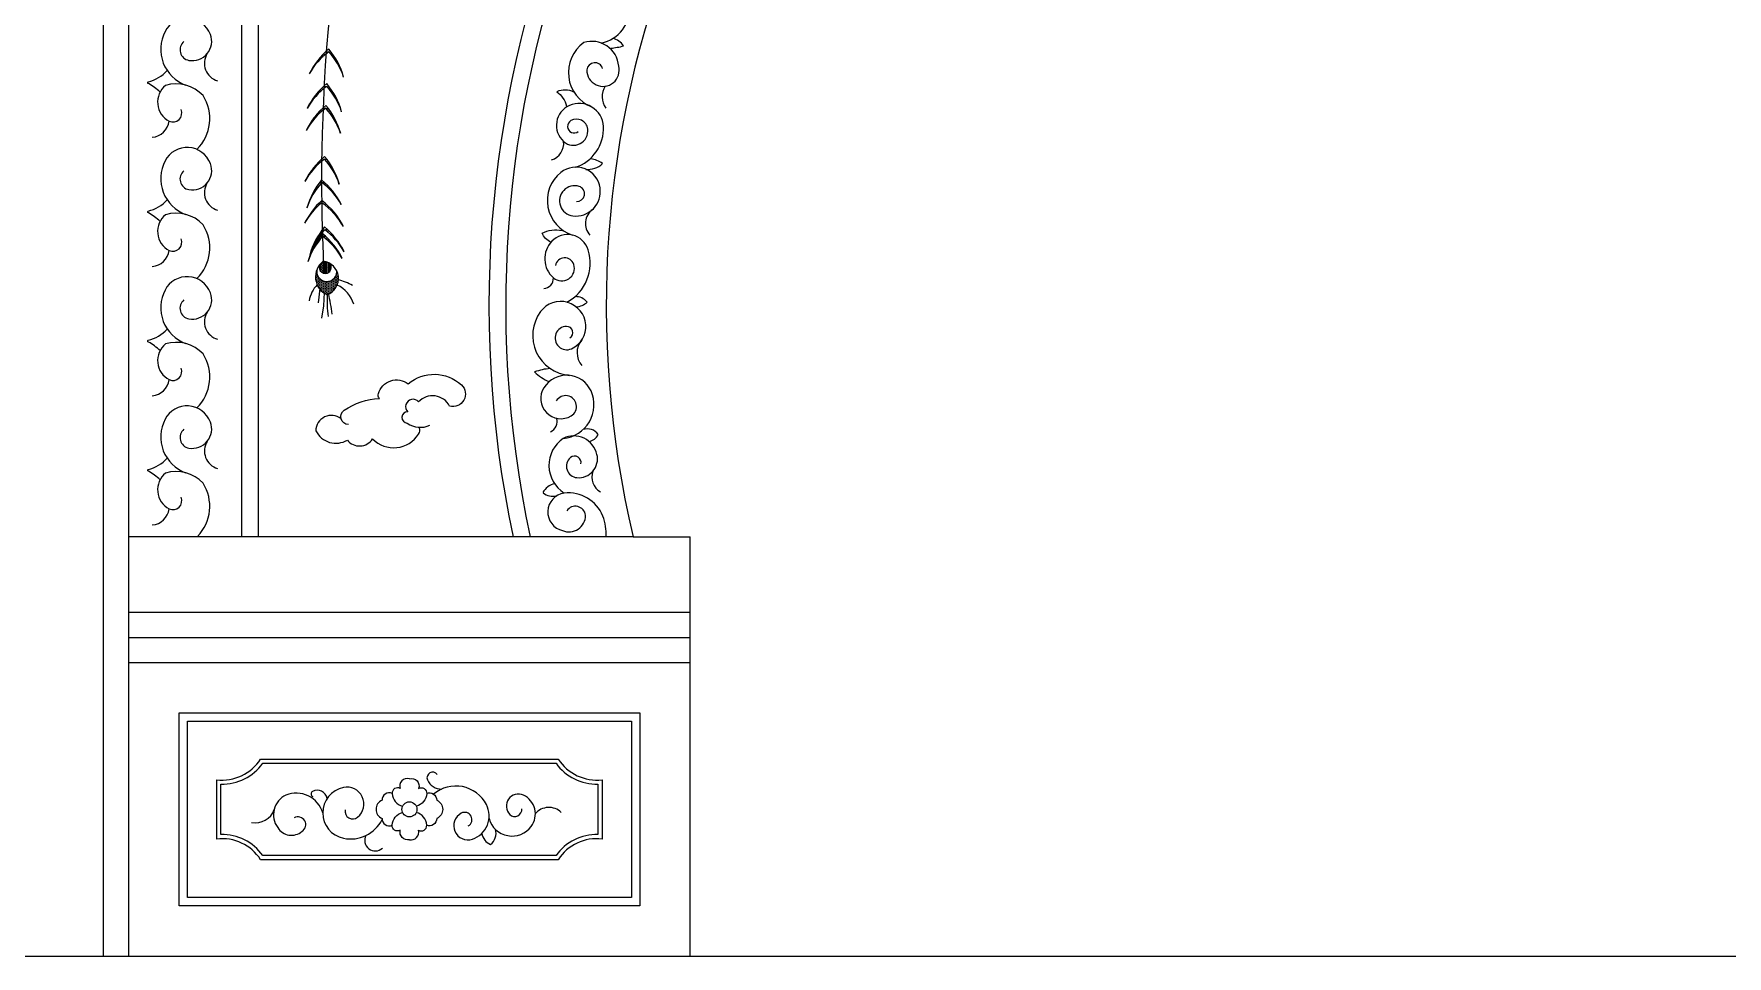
# Model space of a CAD drawing. Extents: x -66030 to 95157, y -13132 to 45879.
# Drawn here: x -40525 to -38504, y 39315 to 40415 of the extents above; entities that cross this region are included whole.
import ezdxf

# ---------------------------------------------------------------- set-up
doc = ezdxf.new("R2010")
doc.units = 0
doc.header["$LTSCALE"] = 100
doc.header["$MEASUREMENT"] = 0
for name, color, linetype in [('3', 11, 'CONTINUOUS'), ('4', 121, 'CONTINUOUS'), ('7', 105, 'CONTINUOUS')]:
    doc.layers.add(name, color=color, linetype=linetype)

msp = doc.modelspace()

# ---------------------------------------------------------------- hatches: boundary and pattern name
at = {"layer": '3'}
h = msp.add_hatch(dxfattribs=at)
h.set_pattern_fill('DOTS', color=256, scale=48, angle=-3.6085, style=0)
h.set_pattern_definition([(356.39147, (-55322.5432, 36254.09), (1.68584336, 2.89964345), [0, -3])])
edge = h.paths.add_edge_path()
edge.add_arc((-40242.4, 40339.3), 90.2, 15.6601, 39.8798)
edge.add_spline(control_points=[(-40173.2, 40397.1), (-40173.2, 40396.3), (-40173.3, 40395.2), (-40173.4, 40394.1), (-40173.4, 40393.9)], knot_values=[224.43143, 224.43143, 224.43143, 224.43143, 227.749414, 228.726284, 228.726284, 228.726284, 228.726284], degree=3, periodic=0)
edge.add_arc((-40231.8, 40339), 80.1, 17.9127, 43.2295, ccw=False)
edge = h.paths.add_edge_path()
edge.add_spline(control_points=[(-40173.4, 40393.9), (-40173.4, 40394.1), (-40173.3, 40395.2), (-40173.2, 40396.3), (-40173.2, 40397.1)], knot_values=[224.43143, 224.43143, 224.43143, 224.43143, 225.4083, 228.726284, 228.726284, 228.726284, 228.726284], degree=3, periodic=0)
edge.add_arc((-40115.7, 40327.6), 90.2, 129.5604, 153.7801)
edge.add_arc((-40127.6, 40330.2), 78.4, 125.7301, 151.6652, ccw=False)
h = msp.add_hatch(dxfattribs=at)
h.set_pattern_fill('DOTS', color=256, scale=48, angle=-3.6085, style=0)
h.set_pattern_definition([(356.39147, (-55324.974, 36212.81), (1.68584336, 2.89964345), [0, -3])])
edge = h.paths.add_edge_path()
edge.add_arc((-40244.8, 40298), 90.2, 15.6601, 39.8798)
edge.add_spline(control_points=[(-40175.6, 40355.8), (-40175.7, 40355), (-40175.7, 40353.9), (-40175.8, 40352.8), (-40175.8, 40352.6)], knot_values=[224.43143, 224.43143, 224.43143, 224.43143, 227.749414, 228.726284, 228.726284, 228.726284, 228.726284], degree=3, periodic=0)
edge.add_arc((-40234.2, 40297.7), 80.1, 17.9127, 43.2295, ccw=False)
edge = h.paths.add_edge_path()
edge.add_spline(control_points=[(-40175.8, 40352.6), (-40175.8, 40352.8), (-40175.7, 40353.9), (-40175.7, 40355), (-40175.6, 40355.8)], knot_values=[224.43143, 224.43143, 224.43143, 224.43143, 225.4083, 228.726284, 228.726284, 228.726284, 228.726284], degree=3, periodic=0)
edge.add_arc((-40118.2, 40286.3), 90.2, 129.5604, 153.7801)
edge.add_arc((-40130, 40288.9), 78.4, 125.7301, 151.6652, ccw=False)
h = msp.add_hatch(dxfattribs=at)
h.set_pattern_fill('DOTS', color=256, scale=48, angle=-3.6085, style=0)
h.set_pattern_definition([(356.39147, (-55326.0813, 36186.6836), (1.68584336, 2.89964345), [0, -3])])
edge = h.paths.add_edge_path()
edge.add_arc((-40245.9, 40271.9), 90.2, 15.6601, 39.8798)
edge.add_spline(control_points=[(-40176.7, 40329.7), (-40176.8, 40328.9), (-40176.9, 40327.8), (-40176.9, 40326.7), (-40176.9, 40326.5)], knot_values=[224.43143, 224.43143, 224.43143, 224.43143, 227.749414, 228.726284, 228.726284, 228.726284, 228.726284], degree=3, periodic=0)
edge.add_arc((-40235.3, 40271.6), 80.1, 17.9127, 43.2295, ccw=False)
edge = h.paths.add_edge_path()
edge.add_spline(control_points=[(-40176.9, 40326.5), (-40176.9, 40326.7), (-40176.9, 40327.8), (-40176.8, 40328.9), (-40176.7, 40329.7)], knot_values=[224.43143, 224.43143, 224.43143, 224.43143, 225.4083, 228.726284, 228.726284, 228.726284, 228.726284], degree=3, periodic=0)
edge.add_arc((-40119.3, 40260.2), 90.2, 129.5604, 153.7801)
edge.add_arc((-40131.1, 40262.8), 78.4, 125.7301, 151.6652, ccw=False)
h = msp.add_hatch(dxfattribs=at)
h.set_pattern_fill('DOTS', color=256, scale=48, angle=-3.6085, style=0)
h.set_pattern_definition([(356.39147, (-55327.664, 36125.9712), (1.68584336, 2.89964345), [0, -3])])
edge = h.paths.add_edge_path()
edge.add_arc((-40247.5, 40211.2), 90.2, 15.6601, 39.8798)
edge.add_spline(control_points=[(-40178.3, 40269), (-40178.4, 40268.2), (-40178.4, 40267.1), (-40178.5, 40266), (-40178.5, 40265.8)], knot_values=[224.43143, 224.43143, 224.43143, 224.43143, 227.749414, 228.726284, 228.726284, 228.726284, 228.726284], degree=3, periodic=0)
edge.add_arc((-40236.9, 40210.9), 80.1, 17.9127, 43.2295, ccw=False)
edge = h.paths.add_edge_path()
edge.add_spline(control_points=[(-40178.5, 40265.8), (-40178.5, 40266), (-40178.4, 40267.1), (-40178.4, 40268.2), (-40178.3, 40269)], knot_values=[224.43143, 224.43143, 224.43143, 224.43143, 225.4083, 228.726284, 228.726284, 228.726284, 228.726284], degree=3, periodic=0)
edge.add_arc((-40120.8, 40199.5), 90.2, 129.5604, 153.7801)
edge.add_arc((-40132.7, 40202.1), 78.4, 125.7301, 151.6652, ccw=False)
h = msp.add_hatch(dxfattribs=at)
h.set_pattern_fill('DOTS', color=256, scale=48, angle=7.1696, style=0)
h.set_pattern_definition([(7.16965, (-54289.176, 33338.054), (1.11384843, 3.16375436), [0, -3])])
edge = h.paths.add_edge_path()
edge.add_arc((-40239, 40171.3), 90.2, 26.4383, 50.6579)
edge.add_spline(control_points=[(-40181.8, 40241), (-40181.7, 40240.2), (-40181.6, 40239.1), (-40181.5, 40238.1), (-40181.5, 40237.8)], knot_values=[224.43143, 224.43143, 224.43143, 224.43143, 227.749414, 228.726284, 228.726284, 228.726284, 228.726284], degree=3, periodic=0)
edge.add_arc((-40228.6, 40173), 80.1, 28.6909, 54.0076, ccw=False)
edge = h.paths.add_edge_path()
edge.add_spline(control_points=[(-40181.5, 40237.8), (-40181.5, 40238.1), (-40181.6, 40239.1), (-40181.7, 40240.2), (-40181.8, 40241)], knot_values=[224.43143, 224.43143, 224.43143, 224.43143, 225.4083, 228.726284, 228.726284, 228.726284, 228.726284], degree=3, periodic=0)
edge.add_arc((-40112.4, 40183.5), 90.2, 140.3386, 164.5583)
edge.add_arc((-40124.6, 40183.8), 78.4, 136.5083, 162.4434, ccw=False)
h = msp.add_hatch(dxfattribs=at)
h.set_pattern_fill('DOTS', color=256, scale=48, angle=7.1696, style=0)
h.set_pattern_definition([(7.16965, (-54285.8115, 33281.8773), (1.11384843, 3.16375436), [0, -3])])
edge = h.paths.add_edge_path()
edge.add_arc((-40235.6, 40115.1), 90.2, 26.4383, 50.6579)
edge.add_spline(control_points=[(-40178.5, 40184.9), (-40178.4, 40184), (-40178.3, 40182.9), (-40178.1, 40181.9), (-40178.1, 40181.6)], knot_values=[224.43143, 224.43143, 224.43143, 224.43143, 227.749414, 228.726284, 228.726284, 228.726284, 228.726284], degree=3, periodic=0)
edge.add_arc((-40225.2, 40116.8), 80.1, 28.6909, 54.0076, ccw=False)
edge = h.paths.add_edge_path()
edge.add_spline(control_points=[(-40178.1, 40181.6), (-40178.1, 40181.9), (-40178.3, 40182.9), (-40178.4, 40184), (-40178.5, 40184.9)], knot_values=[224.43143, 224.43143, 224.43143, 224.43143, 225.4083, 228.726284, 228.726284, 228.726284, 228.726284], degree=3, periodic=0)
edge.add_arc((-40109, 40127.3), 90.2, 140.3386, 164.5583)
edge.add_arc((-40121.2, 40127.6), 78.4, 136.5083, 162.4434, ccw=False)
h = msp.add_hatch(dxfattribs=at)
h.set_pattern_fill('DOTS', color=256, scale=48, angle=7.1696, style=0)
h.set_pattern_definition([(7.16965, (-54288.1064, 33273.853), (1.11384843, 3.16375436), [0, -3])])
edge = h.paths.add_edge_path()
edge.add_arc((-40237.9, 40107.1), 90.2, 26.4383, 50.6579)
edge.add_spline(control_points=[(-40180.8, 40176.8), (-40180.7, 40176), (-40180.6, 40174.9), (-40180.4, 40173.9), (-40180.4, 40173.6)], knot_values=[224.43143, 224.43143, 224.43143, 224.43143, 227.749414, 228.726284, 228.726284, 228.726284, 228.726284], degree=3, periodic=0)
edge.add_arc((-40227.5, 40108.8), 80.1, 28.6909, 54.0076, ccw=False)
edge = h.paths.add_edge_path()
edge.add_spline(control_points=[(-40180.4, 40173.6), (-40180.4, 40173.9), (-40180.6, 40174.9), (-40180.7, 40176), (-40180.8, 40176.8)], knot_values=[224.43143, 224.43143, 224.43143, 224.43143, 225.4083, 228.726284, 228.726284, 228.726284, 228.726284], degree=3, periodic=0)
edge.add_arc((-40111.3, 40119.3), 90.2, 140.3386, 164.5583)
edge.add_arc((-40123.5, 40119.6), 78.4, 136.5083, 162.4434, ccw=False)
h = msp.add_hatch(dxfattribs=at)
h.set_pattern_fill('DOTS', color=256, scale=24, style=0)
h.set_pattern_definition([(0, (-123368.1787, 38815.968), (0.75, 1.5), [0, -1.5])])
h.paths.add_polyline_path([(-40179.8, 40144.1, 0.064157), (-40184.1, 40139.9, 1.79746), (-40171.8, 40141.3, 0.102962)])
h = msp.add_hatch(dxfattribs=at)
h.set_pattern_fill('DOTS', color=256, scale=24, style=0)
h.set_pattern_definition([(360, (-54841.3807, 35585.8862), (0.75, 1.5), [0, -1.5])])
h.paths.add_polyline_path([(-40187, 40135, 0.417376), (-40175.1, 40104.1, 0.442066), (-40163.8, 40132.6, -1.188503)])

# ---------------------------------------------------------------- linework, layer by layer
at = {"layer": '3', "linetype": 'ByBlock'}
for p, q in [((-40412, 39315.3), (-40412, 41715.3)), ((-40277, 39815.3), (-40277, 41715.3)), ((-40412, 39695.3), (-39742, 39695.3))]:
    msp.add_line(p, q, dxfattribs=at)
at = {"layer": '3'}
for p, q in [((-40184.1, 40111.4), (-40186.1, 40094.4)), ((-40178.9, 40106.9), (-40179.7, 40091)), ((-40178.9, 40106.9), (-40179.7, 40091)), ((-40179.7, 40091), (-40181.9, 40076.3))]:
    msp.add_line(p, q, dxfattribs=at)
at = {"layer": '3', "color": 2}
msp.add_line((-66009.4, 39315.3), (95156.9, 39315.3), dxfattribs=at)
at = {"layer": '3', "linetype": 'ByBlock'}
for points in [[(-39848, 40404.2, 0.366985), (-39813.9, 40448.5, 0.618601), (-39855.1, 40466.7, 0.582546), (-39848.8, 40431.1, 0.512334), (-39830.5, 40443.8, 0.658744), (-39846.4, 40450.9)], [(-40346.2, 40406, 0.640234), (-40340.3, 40383.6, 0.57945), (-40314.5, 40414.6, 0.650063), (-40368.7, 40417.9, 0.450658), (-40344.1, 40354)], [(-39846.4, 40374, 0.822576), (-39865.2, 40372.1, 1.142603), (-39827.2, 40376.8, 0.475974), (-39868.9, 40404.9, 0.594231), (-39859.2, 40328)], [(-39836.7, 40398, 0.034865), (-39821.3, 40400.8, 0.199911), (-39834.3, 40409.7)], [(-40318.4, 40391.6, 0.499383), (-40305.9, 40359.1)], [(-40374.7, 40345.6, 0.063562), (-40388.5, 40355.8, -0.662483), (-40388.8, 40358, 0.150211), (-40366.1, 40371.4)], [(-40330.7, 40277.4, 0.352919), (-40323.3, 40341.6, 0.28373), (-40368.2, 40353.7, 0.538728), (-40363.8, 40311, 0.684593), (-40349.5, 40324.8)], [(-39880.6, 40345.8, 0.203928), (-39901.1, 40346.2, -0.167561), (-39889.4, 40329.1)], [(-39879.2, 40256.1, 0.343212), (-39845.4, 40304.8, 0.523494), (-39886, 40329.8, 0.545733), (-39892.9, 40286.7, 0.691761), (-39864.1, 40301.7, 0.538318), (-39884.2, 40311.7, 1.066208), (-39875.4, 40298.6)], [(-40346.2, 40251.9, 0.640234), (-40340.3, 40229.4, 0.57945), (-40314.5, 40260.4, 0.650063), (-40368.7, 40263.7, 0.450658), (-40344.1, 40199.9)], [(-39866.6, 40253.6, 0.214672), (-39846.6, 40260.5, 0.148681), (-39860.4, 40266.1)], [(-39877.6, 40215.4, 0.87961), (-39874.4, 40233.3, 1.094067), (-39882, 40198.1, 0.495323), (-39849.4, 40231.4, 0.578911), (-39896.1, 40250, 0.600396), (-39882.3, 40175.2)], [(-40318.4, 40237.5, 0.499383), (-40305.9, 40205)], [(-40374.7, 40191.5, 0.063562), (-40388.5, 40201.7, -0.662483), (-40388.8, 40203.9, 0.150211), (-40366.1, 40217.2)], [(-40330.7, 40123.3, 0.352919), (-40323.3, 40187.5, 0.28373), (-40368.2, 40199.5, 0.538728), (-40363.8, 40156.9, 0.684593), (-40349.5, 40170.7)], [(-39908.3, 40166.8, -0.161113), (-39918.7, 40177.5, -0.176187), (-39894.7, 40180.6)], [(-39889, 40095.1, 0.357089), (-39863.5, 40157.6, 0.573314), (-39907.1, 40167.8, 0.425527), (-39905.2, 40124.3, 0.76288), (-39880.8, 40140.3, 0.772528), (-39902.6, 40139)], [(-40346.2, 40097.8, 0.640234), (-40340.3, 40075.3, 0.57945), (-40314.5, 40106.3, 0.650063), (-40368.7, 40109.6, 0.450658), (-40344.1, 40045.8)], [(-40318.4, 40083.4, 0.499383), (-40305.9, 40050.9)], [(-39885.4, 40052.7, 0.757779), (-39889.3, 40066.3, 1.237622), (-39883.4, 40039.7, 0.314079), (-39866.5, 40068.3, 0.695359), (-39920.5, 40083.9, 0.58937), (-39885.8, 40007.9)], [(-39877.8, 40089.6, 0.174241), (-39864.8, 40095.4, 0.229127), (-39879.3, 40101.8)], [(-40374.7, 40037.4, 0.063562), (-40388.5, 40047.6, -0.662483), (-40388.8, 40049.8, 0.150211), (-40366.1, 40063.1)], [(-40330.7, 39969.2, 0.352919), (-40323.3, 40033.4, 0.28373), (-40368.2, 40045.4, 0.538728), (-40363.8, 40002.8, 0.684593), (-40349.5, 40016.6)], [(-40149.8, 39949.2, -0.728518), (-40154.8, 39966.4, -0.132971), (-40112.9, 39980.5, -0.257083), (-40114.1, 39986.1, -0.527111), (-40078.4, 39997.8, -0.377949), (-40014.9, 39996.5, -0.792598), (-40029.1, 39971.3, 0.51983), (-40066.1, 39976.2, 1.048687), (-40079, 39964.5, 0.99261), (-40079.6, 39951, 0.275461), (-40052.5, 39948.5)], [(-39908.9, 40016, 0.068238), (-39927.6, 40012, 0.09271), (-39910.2, 40000.5)], [(-39893.3, 39932.8, 0.51808), (-39860.2, 39989.3, 0.596177), (-39916.5, 39993.2, 0.789515), (-39883.9, 39959.6, 1.286224), (-39901.7, 39977.4)], [(-40346.2, 39943.6, 0.640234), (-40340.3, 39921.2, 0.57945), (-40314.5, 39952.2, 0.650063), (-40368.7, 39955.5, 0.450658), (-40344.1, 39891.7)], [(-40158.6, 39956, 0.635001), (-40188.7, 39941.6, 0.433648), (-40151.1, 39930.7, 0.511492), (-40120.9, 39932.1, 0.480796), (-40066, 39937.8, 0.214044), (-40064.9, 39945.4)], [(-39862.8, 39929.1, 0.236829), (-39851.5, 39937.4, 0.333021), (-39869.7, 39943.2)], [(-40318.4, 39929.2, 0.499383), (-40305.9, 39896.8)], [(-39872.3, 39902.2, 0.726541), (-39884.7, 39909.8, 0.666189), (-39877, 39885.9, 0.510589), (-39853.1, 39913.6, 0.479795), (-39893.3, 39932.8, 0.541844), (-39892.2, 39867.6)], [(-40374.7, 39883.3, 0.063562), (-40388.5, 39893.5, -0.662483), (-40388.8, 39895.7, 0.150211), (-40366.1, 39909)], [(-40329.9, 39815.9, 0.346491), (-40323.3, 39879.3, 0.28373), (-40368.2, 39891.3, 0.538728), (-40363.8, 39848.7, 0.684593), (-40349.5, 39862.5)], [(-39842, 39815.3, 0.085143), (-39846, 39840, 0.333786), (-39892.2, 39867.6, 0.829877), (-39894.1, 39822.7, 0.539442), (-39866.8, 39841, 0.702418), (-39889, 39846.3)], [(-40077, 39526.6, 0.626611), (-40088, 39515.1, 0.599005), (-40097.7, 39509.2, 0.333129), (-40085.1, 39494.2)], [(-40077, 39526.6, -0.626611), (-40066.1, 39515.1, -0.599005), (-40056.3, 39509.2, -0.333129), (-40068.9, 39494.2)], [(-40097.7, 39509.2, 0.553429), (-40109.7, 39501.2, 0.658396), (-40109.7, 39479.4, 0.553429), (-40097.7, 39471.4)], [(-40056.3, 39509.2, -0.553429), (-40044.4, 39501.2, -0.658396), (-40044.4, 39479.4, -0.553429), (-40056.3, 39471.4)], [(-40077, 39454, -0.535165), (-40088, 39465.4, -0.599005), (-40097.7, 39471.4, -0.333129), (-40085.1, 39486.4)], [(-40077, 39454, 0.535165), (-40066.1, 39465.4, 0.599005), (-40056.3, 39471.4, 0.333129), (-40068.9, 39486.4)]]:
    msp.add_lwpolyline(points, format="xyb", dxfattribs=at)
msp.add_lwpolyline([(-40342, 39385.3), (-40342, 39595.3), (-39812, 39595.3), (-39812, 39385.3)], close=True, dxfattribs=at)
msp.add_lwpolyline([(-39847, 39454.9, 0.286418), (-39899.4, 39430.3), (-40254.7, 39430.3, 0.286418), (-40307, 39454.9), (-40307, 39525.6, 0.286418), (-40254.7, 39550.3), (-39899.4, 39550.3, 0.286418), (-39847, 39525.6)], format="xyb", close=True, dxfattribs=at)
msp.add_circle((-40077, 39490.3), 9, dxfattribs=at)
for centre, radius, start, end in [((-38642, 40091), 1320, 347.9452, 192.0548), ((-39823.1, 40340.5), 23.8, 148.8393, 215.2636), ((-40385.8, 40313.9), 22.1, 274.8778, 352.5848), ((-39913.8, 40284.8), 21, 288.0819, 5.2353), ((-39846.2, 40189), 20.7, 125.5978, 222.3139), ((-40385.8, 40159.8), 22.1, 274.8778, 352.5848), ((-39917.2, 40123.5), 12.1, 272.4002, 3.5581), ((-39853.8, 40034.9), 23.1, 138.9193, 221.7914), ((-40385.8, 40005.6), 22.1, 274.8778, 352.5848), ((-39913.8, 39952.8), 13.1, 292.5121, 17.842), ((-39838.9, 39886.6), 20.4, 159.7014, 240.4982), ((-39900.5, 39859.9), 18.9, 99.4638, 154.5251), ((-39905.9, 39881.5), 17.8, 229.4448, 285.7039), ((-40385.8, 39851.5), 22.1, 274.8778, 352.5848)]:
    msp.add_arc(centre, radius, start, end, dxfattribs=at)
at = {"layer": '3'}
for centre, radius, start, end in [((-40115.7, 40327.6), 90.2, 129.5604, 153.7801), ((-40127.6, 40330.2), 78.4, 125.7301, 151.6652), ((-40231.8, 40339), 80.1, 17.9127, 43.2295), ((-40242.4, 40339.3), 90.2, 15.6601, 39.8798), ((-40118.2, 40286.3), 90.2, 129.5604, 153.7801), ((-40130, 40288.9), 78.4, 125.7301, 151.6652), ((-40234.2, 40297.7), 80.1, 17.9127, 43.2295), ((-40244.8, 40298), 90.2, 15.6601, 39.8798), ((-40119.3, 40260.2), 90.2, 129.5604, 153.7801), ((-40131.1, 40262.8), 78.4, 125.7301, 151.6652), ((-40235.3, 40271.6), 80.1, 17.9127, 43.2295), ((-40245.9, 40271.9), 90.2, 15.6601, 39.8798), ((-40120.8, 40199.5), 90.2, 129.5604, 153.7801), ((-40132.7, 40202.1), 78.4, 125.7301, 151.6652), ((-40236.9, 40210.9), 80.1, 17.9127, 43.2295), ((-40247.5, 40211.2), 90.2, 15.6601, 39.8798), ((-40112.4, 40183.5), 90.2, 140.3386, 164.5583), ((-40124.6, 40183.8), 78.4, 136.5083, 162.4434), ((-40239, 40171.3), 90.2, 26.4383, 50.6579), ((-40228.6, 40173), 80.1, 28.6909, 54.0076), ((-40121.2, 40149.4), 90.2, 132.1117, 153.7801), ((-40133.1, 40152.1), 78.4, 128.2644, 151.6652), ((-40231.5, 40148.4), 84.3, 26.0135, 53.7607), ((-40227, 40146.2), 81.2, 28.7765, 56.0962), ((-40109, 40127.3), 90.2, 140.3386, 164.5583), ((-40235.6, 40115.1), 90.2, 26.4383, 50.6579), ((-40111.3, 40119.3), 90.2, 140.3386, 164.5583), ((-40123.5, 40119.6), 78.4, 136.5083, 162.4434), ((-40121.2, 40127.6), 78.4, 136.5083, 162.4434), ((-40237.9, 40107.1), 90.2, 26.4383, 50.6579), ((-40227.5, 40108.8), 80.1, 28.6909, 54.0076), ((-40225.2, 40116.8), 80.1, 28.6909, 54.0076), ((-40175.6, 40131.8), 11.9, 164.1243, 3.816), ((-40160.3, 40090.6), 36.9, 136.555, 170.4122), ((-40013.9, 40097.5), 161.4, 177.6452, 186.8466), ((-40479.9, 40035.6), 314.1, 8.3005, 12.8328), ((-40180.6, 40080.7), 39, 17.9933, 63.5879), ((-40174.5, 40065.4), 57.8, 59.0261, 77.9429)]:
    msp.add_arc(centre, radius, start, end, dxfattribs=at)
at = {"layer": '4'}
for p, q in [((-40442, 39315.3), (-40442, 41715.3)), ((-39809.9, 39815.3), (-39742, 39815.3)), ((-39742, 39315.3), (-39742, 39815.3)), ((-40442, 39315.3), (-39742, 39315.3))]:
    msp.add_line(p, q, dxfattribs=at)
msp.add_arc((-38642, 40091), 1200, 346.7187, 193.2813, dxfattribs=at)
at = {"layer": '7'}
for p, q in [((-40257, 39815.3), (-40257, 41715.3)), ((-40412, 39725.3), (-39742, 39725.3)), ((-40412, 39665.3), (-39742, 39665.3))]:
    msp.add_line(p, q, dxfattribs=at)
at = {"layer": '7', "linetype": 'ByBlock'}
msp.add_line((-39809.9, 39815.3), (-40412, 39815.3), dxfattribs=at)
at = {"layer": '7'}
msp.add_lwpolyline([(-40352, 39375.3), (-40352, 39605.3), (-39802, 39605.3), (-39802, 39375.3)], close=True, dxfattribs=at)
msp.add_lwpolyline([(-39852, 39460.3, 0.248813), (-39902, 39435.3), (-40252, 39435.3, 0.248813), (-40302, 39460.3), (-40302, 39520.3, 0.248813), (-40252, 39545.3), (-39902, 39545.3, 0.248813), (-39852, 39520.3)], format="xyb", close=True, dxfattribs=at)
at = {"layer": '7', "linetype": 'ByBlock'}
for points in [[(-40153.6, 39489.8, 0.706369), (-40138.8, 39480.9, 0.782553), (-40155.8, 39516.4, 0.813852), (-40155.8, 39455.8, 0.340611), (-40109.6, 39478.3)], [(-40043.7, 39532, 0.860318), (-40055.6, 39525.5, 0.308063), (-40038.5, 39514.5)], [(-40006.7, 39470.5, 0.987828), (-40015.1, 39485.7, 0.918847), (-40001.8, 39454.8, 0.461648), (-39985.1, 39496, 0.480049), (-40048.1, 39508.5)], [(-40180.4, 39486.1, 0.438756), (-40224.4, 39507.3, 0.472533), (-40234.2, 39468.6, 0.465366), (-40205.2, 39464.1, 0.985843), (-40214.6, 39480.1)], [(-40175.3, 39503.2, 0.523462), (-40192.7, 39511.7, 0.632448), (-40192.3, 39505.7)], [(-39982, 39479.3, 0.622419), (-39931.6, 39470, 0.473856), (-39940.9, 39507.3, 0.841088), (-39957.1, 39484.2, 0.709548), (-39942.9, 39491.1)], [(-39990.5, 39461.7, 0.261084), (-39980.3, 39448.4, 0.306541), (-39974.2, 39466.4)]]:
    msp.add_lwpolyline(points, format="xyb", dxfattribs=at)
at = {"layer": '7'}
for centre, radius, start, end in [((-38642, 40091), 1340, 348.1278, 191.8722), ((-40165.8, 40125.4), 23.3, 126.9035, 246.3202), ((-40182.4, 40123.5), 20.7, 290.5192, 82.7045), ((-40177.5, 40136.8), 7.26, 154.6871, 38.3312)]:
    msp.add_arc(centre, radius, start, end, dxfattribs=at)
at = {"layer": '7', "linetype": 'ByBlock'}
for centre, radius, start, end in [((-40260.7, 39497.8), 23.5, 258.3267, 341.3195), ((-39910.5, 39471.3), 21.3, 46.2618, 139.6256), ((-40117.8, 39453.3), 12.6, 152.0442, 312.746)]:
    msp.add_arc(centre, radius, start, end, dxfattribs=at)
at = {"layer": '7'}
msp.add_open_spline([(-39939.4, 41073.5), (-40001.6, 40978.2), (-40199.3, 40637.6), (-40182.8, 40228.5), (-40179.8, 40144.1)], degree=3, knots=[214.686445, 214.686445, 214.686445, 214.686445, 619.927513, 1692.544429, 1692.544429, 1692.544429, 1692.544429], dxfattribs=at)

doc.saveas('drawing.dxf')
